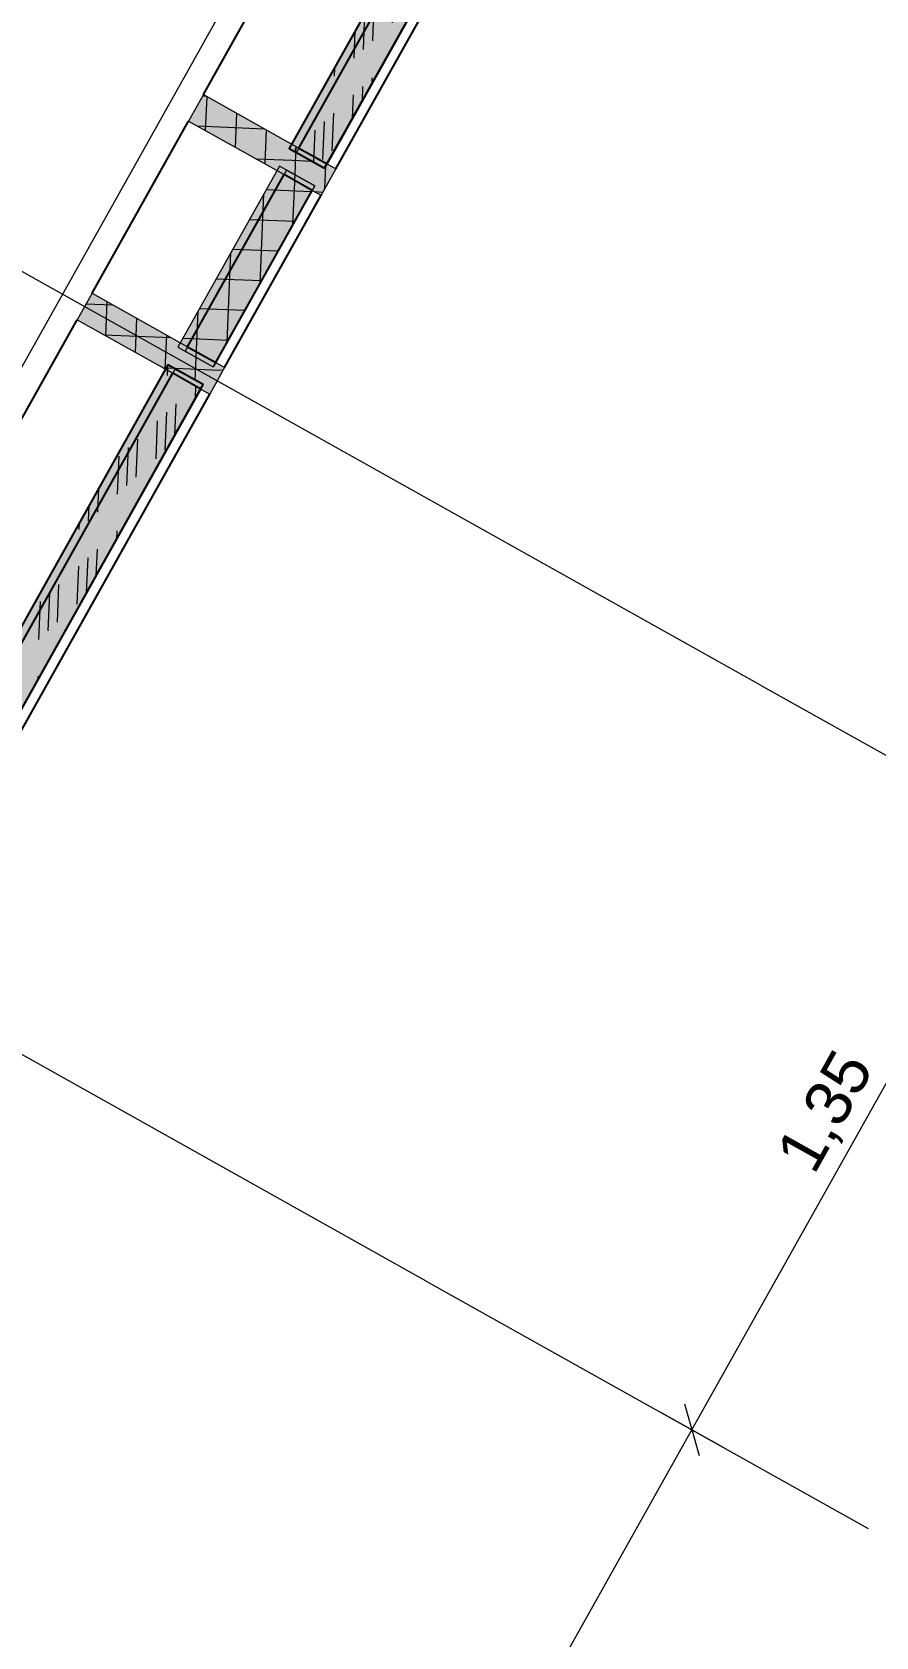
# Model space of a CAD drawing. Header units: metres. Extents: x -36 to 59, y 39 to 183.
# Drawn here: x -5.656 to -3.989, y 115.541 to 118.712 of the extents above; entities that cross this region are included whole.
import ezdxf

# ---------------------------------------------------------------- set-up
doc = ezdxf.new("R2010")
doc.units = ezdxf.units.M
doc.header["$MEASUREMENT"] = 0
for name, pattern in [('Achse', [0.0023, 0.0015, -0.0008]), ('Punktlinie', [0.0035, 0, -0.0035]), ('Wipeout_Contour', [1, 0, -1])]:
    doc.linetypes.add(name, pattern=pattern)
for name, color, linetype in [('00  Raster Ausbau', 7, 'Continuous'), ('10  Decken', 7, 'Continuous'), ('10  Fassade', 7, 'Continuous'), ('10  Fassade_Deckschraffur', 7, 'Continuous'), ('10  Fassade_Schnittschraffur', 7, 'Continuous'), ('10  Treppen + Rampen', 7, 'Continuous'), ('40  Bemaßung 1_ 50 AUSBAU', 7, 'Continuous'), ('50  NUF - Raumstempel', 7, 'Continuous'), ('Neubau_20  Boden Aufbauten', 7, 'Continuous')]:
    doc.layers.add(name, color=color, linetype=linetype)
doc.styles.add('ERSTELLTER_STIL_1', font='')
doc.styles.get('ERSTELLTER_STIL_1').set_extended_font_data('Arial')
pattern_1 = [(87.605446, (0, 0), (-0.059947608, 0.00250684), []), (177.605446, (0, 0), (0.00250684, 0.059947608), [])]

# ---------------------------------------------------------------- blocks, each defined once
blk = doc.blocks.new('*X19', base_point=(-0.1628, 98.0075))
at = {"layer": '10  Fassade_Schnittschraffur', "color": 98, "linetype": 'Continuous', "lineweight": 13, "ltscale": 1000, "true_color": 0x000100}
for p, q in [((-4.6738, 119.1639), (-4.6725, 119.1958)), ((-4.6929, 119.1297), (-4.6909, 119.1789)), ((-4.712, 119.0956), (-4.7093, 119.162)), ((-4.7698, 119.0342), (-4.7667, 119.1092)), ((-4.7514, 119.0512), (-4.7483, 119.1261)), ((-4.7882, 119.0173), (-4.7851, 119.0922)), ((-4.8272, 118.9814), (-4.8241, 119.0564)), ((-4.8456, 118.9645), (-4.8431, 119.0254)), ((-4.864, 118.9476), (-4.8622, 118.9913)), ((-4.903, 118.9117), (-4.9027, 118.9189)), ((-4.8482, 118.8526), (-4.8465, 118.8917)), ((-4.8291, 118.8868), (-4.8281, 118.9086)), ((-4.8673, 118.8185), (-4.8649, 118.8748)), ((-4.9255, 118.747), (-4.9224, 118.822)), ((-4.9071, 118.764), (-4.904, 118.8389)), ((-4.9439, 118.7301), (-4.9408, 118.805)), ((-4.9829, 118.6942), (-4.9798, 118.7692)), ((-5.0013, 118.6773), (-4.9983, 118.7483)), ((-5.0197, 118.6604), (-5.0175, 118.7142)), ((-5.0587, 118.6245), (-5.058, 118.6419)), ((-5.0771, 118.6076), (-5.0771, 118.6077)), ((-5.0034, 118.5756), (-5.0022, 118.6045)), ((-4.9843, 118.6097), (-4.9838, 118.6214)), ((-5.0226, 118.5414), (-5.0206, 118.5876)), ((-5.0812, 118.4598), (-5.078, 118.5348)), ((-5.0628, 118.4768), (-5.0596, 118.5517)), ((-5.0991, 118.4544), (-5.0964, 118.5179)), ((-5.1357, 118.4749), (-5.1354, 118.482))]:
    blk.add_line(p, q, dxfattribs=at)
blk = doc.blocks.new('*X20', base_point=(-0.1628, 98.0075))
at = {"layer": '10  Fassade_Schnittschraffur', "color": 98, "linetype": 'Continuous', "lineweight": 13, "ltscale": 1000, "true_color": 0x000100}
for p, q in [((-5.3885, 118.0332), (-5.3876, 118.0535)), ((-5.4069, 118.0163), (-5.4067, 118.0194)), ((-5.3331, 117.9872), (-5.332, 118.0132)), ((-5.3925, 117.8854), (-5.3894, 117.9604)), ((-5.3736, 117.9149), (-5.371, 117.9773)), ((-5.4109, 117.8685), (-5.4078, 117.9435)), ((-5.4499, 117.8326), (-5.4468, 117.9076)), ((-5.4867, 117.7988), (-5.4836, 117.8737)), ((-5.4683, 117.8157), (-5.4652, 117.8907)), ((-5.5257, 117.7629), (-5.5238, 117.8106)), ((-5.5441, 117.746), (-5.5429, 117.7765)), ((-5.5625, 117.7291), (-5.562, 117.7423)), ((-5.4883, 117.7102), (-5.4877, 117.726)), ((-5.5289, 117.6378), (-5.5267, 117.6901)), ((-5.5666, 117.5813), (-5.5635, 117.6563)), ((-5.548, 117.6037), (-5.5451, 117.6732)), ((-5.6056, 117.5455), (-5.6025, 117.6204)), ((-5.6424, 117.5116), (-5.6393, 117.5865)), ((-5.624, 117.5285), (-5.6209, 117.6035)), ((-5.6814, 117.4757), (-5.679, 117.5335)), ((-5.6998, 117.4588), (-5.6981, 117.4994)), ((-5.7182, 117.4419), (-5.7173, 117.4652)), ((-5.6436, 117.4331), (-5.6433, 117.4388)), ((-5.6841, 117.3607), (-5.6823, 117.4029)), ((-5.7223, 117.2941), (-5.7191, 117.3691)), ((-5.7032, 117.3266), (-5.7007, 117.386)), ((-5.7613, 117.2583), (-5.7582, 117.3332)), ((-5.7981, 117.2244), (-5.795, 117.2993)), ((-5.7797, 117.2413), (-5.7766, 117.3163)), ((-5.8371, 117.1885), (-5.8343, 117.2564)), ((-5.8555, 117.1716), (-5.8534, 117.2223)), ((-5.8739, 117.1547), (-5.8725, 117.1881)), ((-5.8394, 117.0836), (-5.838, 117.1157)), ((-5.8776, 117.0154), (-5.8748, 117.0819)), ((-5.8585, 117.0495), (-5.8564, 117.0988)), ((-5.917, 116.9711), (-5.9138, 117.046)), ((-5.9538, 116.9372), (-5.9506, 117.0121)), ((-5.9354, 116.9541), (-5.9322, 117.0291)), ((-5.9928, 116.9013), (-5.9896, 116.9763)), ((-6.0105, 116.9018), (-6.0086, 116.9452))]:
    blk.add_line(p, q, dxfattribs=at)

msp = doc.modelspace()

# ---------------------------------------------------------------- linework, layer by layer
at = {"layer": '00  Raster Ausbau', "color": 9, "linetype": 'Achse', "lineweight": 18, "ltscale": 1000}
for p, q in [((-4.2172, 117.4215), (-5.0896, 117.9103)), ((-4.2172, 117.4215), (-3.3448, 116.9327)), ((-4.8771, 116.2438), (-5.7495, 116.7326)), ((-4.8771, 116.2438), (-4.0047, 115.755))]:
    msp.add_line(p, q, dxfattribs=at)
at = {"layer": '10  Decken', "color": 7, "linetype": 'Punktlinie', "lineweight": 13, "ltscale": 1000, "flags": 128}
msp.add_lwpolyline([(1.6639, 161.776), (-18.7726, 125.3019), (-16.6353, 124.1043), (-21.0101, 116.2964), (-22.973, 117.3962), (-23.0952, 117.1781), (-10.2099, 109.9585), (-9.9704, 110.3859), (-3.4571, 122.0106), (-0.8442, 120.5466), (0.5391, 119.7715)], dxfattribs=at)
at = {"layer": '40  Bemaßung 1_ 50 AUSBAU', "color": 7, "linetype": 'Continuous', "lineweight": 13, "ltscale": 1000}
for p, q in [((-4.3528, 115.9501), (-3.6929, 117.1278)), ((-4.3672, 116.0011), (-4.3384, 115.899)), ((-4.2915, 115.9157), (-4.4142, 115.9844)), ((-5.0127, 114.7723), (-4.3528, 115.9501))]:
    msp.add_line(p, q, dxfattribs=at)
at = {"layer": 'Neubau_20  Boden Aufbauten', "color": 7, "linetype": 'Continuous', "lineweight": 13, "ltscale": 1000, "flags": 128}
msp.add_lwpolyline([(-10.0804, 110.1896), (-6.9581, 115.762), (-2.3108, 124.0563), (-5.4078, 125.7916), (-4.787, 126.8995), (-6.6714, 127.9553), (-7.0858, 128.1875), (-8.7945, 125.1379), (-12.2845, 118.9092)], dxfattribs=at)

# ---------------------------------------------------------------- texts
at = {"layer": '40  Bemaßung 1_ 50 AUSBAU', "color": 7, "linetype": 'Continuous', "lineweight": 13, "insert": (-4.0971, 116.4433), "char_height": 0.09, "width": 0.239452, "attachment_point": 7, "rotation": 60.738, "style": 'ERSTELLTER_STIL_1'}
msp.add_mtext('\\A1;{\\pql;\\fArial|b0|i0|c0|p38;1,35}', dxfattribs=at)

# ---------------------------------------------------------------- next in the draw order: wipeouts: each hides what was drawn before it
at = {"color": 254, "linetype": 'Wipeout_Contour', "lineweight": 0, "ltscale": 475.740266}
msp.add_wipeout([(-4.6625, 119.1841), (-4.7181, 119.2153), (-5.1287, 118.4825), (-5.0731, 118.4513)], dxfattribs=at).dxf.layer = '10  Fassade_Deckschraffur'
at = {"color": 254, "linetype": 'Wipeout_Contour', "lineweight": 0, "ltscale": 473.442063}
msp.add_wipeout([(-5.1024, 118.3989), (-5.158, 118.4301), (-5.3487, 118.0899), (-5.293, 118.0587)], dxfattribs=at).dxf.layer = '10  Fassade_Deckschraffur'
at = {"color": 254, "linetype": 'Wipeout_Contour', "lineweight": 0, "ltscale": 470.388613}
msp.add_wipeout([(-5.3224, 118.0064), (-5.378, 118.0376), (-6.0086, 116.9122), (-5.9529, 116.881)], dxfattribs=at).dxf.layer = '10  Fassade_Deckschraffur'

# ---------------------------------------------------------------- next in the draw order: wipeouts: each hides what was drawn before it
at = {"color": 254, "linetype": 'Wipeout_Contour', "lineweight": 0, "ltscale": 476.033526}
msp.add_wipeout([(-4.7181, 119.2153), (-4.9067, 119.321), (-5.3173, 118.5882), (-5.1287, 118.4825)], dxfattribs=at).dxf.layer = '10  Fassade_Deckschraffur'

# ---------------------------------------------------------------- next in the draw order: wipeouts: each hides what was drawn before it
at = {"color": 254, "linetype": 'Wipeout_Contour', "lineweight": 0, "ltscale": 475.652881}
msp.add_wipeout([(-4.645, 119.1743), (-4.6625, 119.1841), (-5.0731, 118.4513), (-5.0556, 118.4415)], dxfattribs=at).dxf.layer = '10  Fassade_Deckschraffur'
at = {"color": 254, "linetype": 'Wipeout_Contour', "lineweight": 0, "ltscale": 473.737079}
msp.add_wipeout([(-5.158, 118.4301), (-5.3467, 118.5358), (-5.5373, 118.1956), (-5.3487, 118.0899)], dxfattribs=at).dxf.layer = '10  Fassade_Deckschraffur'

# ---------------------------------------------------------------- next in the draw order: linework, layer by layer
at = {"layer": '10  Fassade', "color": 7, "linetype": 'Continuous', "lineweight": 18, "ltscale": 1000}
msp.add_line((-5.3173, 118.5882), (-5.3467, 118.5358), dxfattribs=at)
at = {"layer": '10  Fassade', "color": 7, "linetype": 'Continuous', "lineweight": 25, "ltscale": 1000, "flags": 128}
for points in [[(-5.3173, 118.5882), (-4.9067, 119.321)], [(-5.0556, 118.4415), (-4.645, 119.1743)], [(-5.5373, 118.1956), (-5.3467, 118.5358)]]:
    msp.add_lwpolyline(points, dxfattribs=at)

# ---------------------------------------------------------------- next in the draw order: wipeouts: each hides what was drawn before it
at = {"color": 254, "linetype": 'Wipeout_Contour', "lineweight": 0, "ltscale": 473.354491}
msp.add_wipeout([(-5.0849, 118.3892), (-5.1024, 118.3989), (-5.293, 118.0587), (-5.2756, 118.0489)], dxfattribs=at).dxf.layer = '10  Fassade_Deckschraffur'
at = {"color": 254, "linetype": 'Wipeout_Contour', "lineweight": 0, "ltscale": 470.685301}
msp.add_wipeout([(-5.378, 118.0376), (-5.5666, 118.1432), (-6.1972, 117.0178), (-6.0086, 116.9122)], dxfattribs=at).dxf.layer = '10  Fassade_Deckschraffur'

# ---------------------------------------------------------------- next in the draw order: linework, layer by layer
at = {"layer": '10  Fassade', "color": 7, "linetype": 'Continuous', "lineweight": 18, "ltscale": 1000}
msp.add_line((-5.5373, 118.1956), (-5.5666, 118.1432), dxfattribs=at)

# ---------------------------------------------------------------- next in the draw order: wipeouts: each hides what was drawn before it
at = {"color": 254, "linetype": 'Wipeout_Contour', "lineweight": 0, "ltscale": 474.126469}
msp.add_wipeout([(-5.158, 118.4301), (-5.105, 118.4004), (-5.1001, 118.4091), (-5.1532, 118.4389)], dxfattribs=at).dxf.layer = '10  Fassade_Deckschraffur'
at = {"color": 254, "linetype": 'Wipeout_Contour', "lineweight": 0, "ltscale": 470.30008}
msp.add_wipeout([(-5.3049, 117.9966), (-5.3224, 118.0064), (-5.9529, 116.881), (-5.9355, 116.8712)], dxfattribs=at).dxf.layer = '10  Fassade_Deckschraffur'

# ---------------------------------------------------------------- next in the draw order: linework, layer by layer
at = {"layer": '10  Fassade', "color": 7, "linetype": 'Continuous', "lineweight": 18, "ltscale": 1000}
for p in [(-5.3467, 118.5358), (-5.1532, 118.4389)]:
    msp.add_line(p, (-5.158, 118.4301), dxfattribs=at)
at = {"layer": '10  Fassade', "color": 7, "linetype": 'Continuous', "lineweight": 25, "ltscale": 1000, "flags": 128}
msp.add_lwpolyline([(-6.1972, 117.0178), (-5.5666, 118.1432)], dxfattribs=at)

# ---------------------------------------------------------------- next in the draw order: wipeouts: each hides what was drawn before it
at = {"color": 254, "linetype": 'Wipeout_Contour', "lineweight": 0, "ltscale": 474.296563}
msp.add_wipeout([(-5.1336, 118.4738), (-5.0806, 118.444), (-5.0757, 118.4528), (-5.1287, 118.4825)], dxfattribs=at).dxf.layer = '10  Fassade_Deckschraffur'
at = {"color": 254, "linetype": 'Wipeout_Contour', "lineweight": 0, "ltscale": 474.057637}
msp.add_wipeout([(-5.105, 118.4004), (-5.1024, 118.3989), (-5.0975, 118.4077), (-5.1001, 118.4091)], dxfattribs=at).dxf.layer = '10  Fassade_Deckschraffur'
at = {"color": 254, "linetype": 'Wipeout_Contour', "lineweight": 0, "ltscale": 472.596678}
msp.add_wipeout([(-5.378, 118.0376), (-5.325, 118.0078), (-5.3201, 118.0166), (-5.3731, 118.0463)], dxfattribs=at).dxf.layer = '10  Fassade_Deckschraffur'

# ---------------------------------------------------------------- next in the draw order: hatches: boundary and pattern name
at = {"layer": '10  Fassade_Schnittschraffur', "linetype": 'Continuous', "lineweight": 0, "true_color": 0xffffff}
msp.add_hatch(color=7, dxfattribs=at).paths.add_polyline_path([(-5.3173, 118.5882), (-5.3467, 118.5358), (-5.158, 118.4301), (-5.1287, 118.4825)])
at = {"layer": '10  Fassade_Schnittschraffur', "linetype": 'Continuous', "lineweight": 13, "true_color": 0x000100}
h = msp.add_hatch(dxfattribs=at)
h.set_pattern_fill('Dämmung__hart_1_0002', color=98, style=0, pattern_type=2)
h.set_pattern_definition(pattern_1)
h.paths.add_polyline_path([(-5.3173, 118.5882), (-5.3467, 118.5358), (-5.158, 118.4301), (-5.1287, 118.4825)])

# ---------------------------------------------------------------- next in the draw order: linework, layer by layer
at = {"layer": '10  Fassade', "color": 7, "linetype": 'Continuous', "lineweight": 18, "ltscale": 1000}
for p, q in [((-5.3173, 118.5882), (-5.1287, 118.4825)), ((-5.1287, 118.4825), (-5.1336, 118.4738)), ((-5.1532, 118.4389), (-5.0975, 118.4077)), ((-5.0975, 118.4077), (-5.1024, 118.3989)), ((-5.1024, 118.3989), (-5.0849, 118.3892)), ((-5.5666, 118.1432), (-5.378, 118.0376)), ((-5.3731, 118.0463), (-5.378, 118.0376))]:
    msp.add_line(p, q, dxfattribs=at)
at = {"layer": '10  Fassade', "color": 7, "linetype": 'Continuous', "lineweight": 25, "ltscale": 1000, "flags": 128}
for points in [[(-5.1287, 118.4825), (-4.7181, 119.2153)], [(-5.1024, 118.3989), (-5.158, 118.4301)], [(-5.2756, 118.0489), (-5.0849, 118.3892)], [(-6.0086, 116.9122), (-5.378, 118.0376)]]:
    msp.add_lwpolyline(points, dxfattribs=at)

# ---------------------------------------------------------------- next in the draw order: wipeouts: each hides what was drawn before it
at = {"color": 254, "linetype": 'Wipeout_Contour', "lineweight": 0, "ltscale": 474.227759}
msp.add_wipeout([(-5.0757, 118.4528), (-5.0806, 118.444), (-5.078, 118.4426), (-5.0731, 118.4513)], dxfattribs=at).dxf.layer = '10  Fassade_Deckschraffur'
at = {"color": 254, "linetype": 'Wipeout_Contour', "lineweight": 0, "ltscale": 472.766562}
msp.add_wipeout([(-5.3536, 118.0812), (-5.3005, 118.0515), (-5.2956, 118.0602), (-5.3487, 118.0899)], dxfattribs=at).dxf.layer = '10  Fassade_Deckschraffur'
at = {"color": 254, "linetype": 'Wipeout_Contour', "lineweight": 0, "ltscale": 472.527603}
msp.add_wipeout([(-5.325, 118.0078), (-5.3224, 118.0064), (-5.3175, 118.0151), (-5.3201, 118.0166)], dxfattribs=at).dxf.layer = '10  Fassade_Deckschraffur'

# ---------------------------------------------------------------- next in the draw order: hatches: boundary and pattern name
at = {"layer": '10  Fassade_Schnittschraffur', "linetype": 'Continuous', "lineweight": 0, "true_color": 0xffffff}
for points in [[(-4.6576, 119.1928), (-4.7274, 119.2319), (-5.1477, 118.4817), (-5.078, 118.4426)], [(-5.1336, 118.4738), (-5.1532, 118.4389), (-5.0975, 118.4077), (-5.078, 118.4426)], [(-5.0849, 118.3892), (-5.0556, 118.4415), (-5.0731, 118.4513), (-5.1024, 118.3989)], [(-5.5373, 118.1956), (-5.5666, 118.1432), (-5.378, 118.0376), (-5.3487, 118.0899)], [(-5.3175, 118.0151), (-5.3873, 118.0542), (-6.0276, 116.9114), (-5.9578, 116.8723)]]:
    msp.add_hatch(color=7, dxfattribs=at).paths.add_polyline_path(points)
at = {"layer": '10  Fassade_Schnittschraffur', "linetype": 'Continuous', "lineweight": 13, "true_color": 0x000100}
h = msp.add_hatch(dxfattribs=at)
h.set_pattern_fill('Dämmung__hart_1_0002', color=98, style=0, pattern_type=2)
h.set_pattern_definition(pattern_1)
h.paths.add_polyline_path([(-5.1336, 118.4738), (-5.1532, 118.4389), (-5.0975, 118.4077), (-5.078, 118.4426)])
h = msp.add_hatch(dxfattribs=at)
h.set_pattern_fill('Dämmung__hart_1_0002', color=98, style=0, pattern_type=2)
h.set_pattern_definition(pattern_1)
h.paths.add_polyline_path([(-5.0849, 118.3892), (-5.0556, 118.4415), (-5.0731, 118.4513), (-5.1024, 118.3989)])
h = msp.add_hatch(dxfattribs=at)
h.set_pattern_fill('Dämmung__hart_1_0002', color=98, style=0, pattern_type=2)
h.set_pattern_definition(pattern_1)
h.paths.add_polyline_path([(-5.5373, 118.1956), (-5.5666, 118.1432), (-5.378, 118.0376), (-5.3487, 118.0899)])

# ---------------------------------------------------------------- next in the draw order: linework, layer by layer
at = {"layer": '10  Fassade', "color": 7, "linetype": 'Continuous', "lineweight": 18, "ltscale": 1000}
for p, q in [((-5.1336, 118.4738), (-5.078, 118.4426)), ((-5.0556, 118.4415), (-5.0849, 118.3892)), ((-5.0731, 118.4513), (-5.078, 118.4426)), ((-5.0731, 118.4513), (-5.0556, 118.4415)), ((-5.5373, 118.1956), (-5.3487, 118.0899)), ((-5.3487, 118.0899), (-5.3536, 118.0812)), ((-5.3731, 118.0463), (-5.3175, 118.0151)), ((-5.3175, 118.0151), (-5.3224, 118.0064)), ((-5.3224, 118.0064), (-5.3049, 117.9966))]:
    msp.add_line(p, q, dxfattribs=at)
at = {"layer": '10  Fassade', "color": 7, "linetype": 'Continuous', "lineweight": 25, "ltscale": 1000, "flags": 128}
for points in [[(-4.6576, 119.1928), (-4.7274, 119.2319), (-5.1477, 118.4817), (-5.078, 118.4426)], [(-5.3175, 118.0151), (-5.3873, 118.0542), (-6.0276, 116.9114), (-5.9578, 116.8723)]]:
    msp.add_lwpolyline(points, close=True, dxfattribs=at)
for points in [[(-5.0731, 118.4513), (-4.6625, 119.1841)], [(-5.1287, 118.4825), (-5.0731, 118.4513)], [(-5.3487, 118.0899), (-5.158, 118.4301)], [(-5.3224, 118.0064), (-5.378, 118.0376)], [(-5.9529, 116.881), (-5.3224, 118.0064)], [(-5.9355, 116.8712), (-5.3049, 117.9966)]]:
    msp.add_lwpolyline(points, dxfattribs=at)

# ---------------------------------------------------------------- next in the draw order: block references
at = {"layer": '10  Treppen + Rampen', "color": 7, "linetype": 'Continuous', "lineweight": 13, "ltscale": 1000}
for name in ['*X19', '*X20']:
    msp.add_blockref(name, (-0.1628, 98.0075), dxfattribs=at)

# ---------------------------------------------------------------- next in the draw order: wipeouts: each hides what was drawn before it
at = {"color": 254, "linetype": 'Wipeout_Contour', "lineweight": 0, "ltscale": 472.697513}
msp.add_wipeout([(-5.2956, 118.0602), (-5.3005, 118.0515), (-5.2979, 118.05), (-5.293, 118.0587)], dxfattribs=at).dxf.layer = '10  Fassade_Deckschraffur'

# ---------------------------------------------------------------- next in the draw order: hatches: boundary and pattern name
at = {"layer": '10  Fassade_Schnittschraffur', "linetype": 'Continuous', "lineweight": 0, "true_color": 0xffffff}
for points in [[(-5.0975, 118.4077), (-5.1673, 118.4468), (-5.3677, 118.0891), (-5.2979, 118.05)], [(-5.3536, 118.0812), (-5.3731, 118.0463), (-5.3175, 118.0151), (-5.2979, 118.05)], [(-5.3049, 117.9966), (-5.2756, 118.0489), (-5.293, 118.0587), (-5.3224, 118.0064)]]:
    msp.add_hatch(color=7, dxfattribs=at).paths.add_polyline_path(points)
at = {"layer": '10  Fassade_Schnittschraffur', "linetype": 'Continuous', "lineweight": 13, "true_color": 0x000100}
h = msp.add_hatch(dxfattribs=at)
h.set_pattern_fill('Dämmung__hart_1_0002', color=98, style=0, pattern_type=2)
h.set_pattern_definition(pattern_1)
h.paths.add_polyline_path([(-5.0975, 118.4077), (-5.1673, 118.4468), (-5.3677, 118.0891), (-5.2979, 118.05)])
h = msp.add_hatch(dxfattribs=at)
h.set_pattern_fill('Dämmung__hart_1_0002', color=98, style=0, pattern_type=2)
h.set_pattern_definition(pattern_1)
h.paths.add_polyline_path([(-5.3536, 118.0812), (-5.3731, 118.0463), (-5.3175, 118.0151), (-5.2979, 118.05)])
h = msp.add_hatch(dxfattribs=at)
h.set_pattern_fill('Dämmung__hart_1_0002', color=98, style=0, pattern_type=2)
h.set_pattern_definition(pattern_1)
h.paths.add_polyline_path([(-5.3049, 117.9966), (-5.2756, 118.0489), (-5.293, 118.0587), (-5.3224, 118.0064)])

# ---------------------------------------------------------------- next in the draw order: linework, layer by layer
at = {"layer": '00  Raster Ausbau', "color": 9, "linetype": 'Achse', "lineweight": 18, "ltscale": 1000}
msp.add_line((-5.0896, 117.9103), (-5.962, 118.3991), dxfattribs=at)
at = {"layer": '10  Fassade', "color": 7, "linetype": 'Continuous', "lineweight": 18, "ltscale": 1000}
for p, q in [((-5.3536, 118.0812), (-5.2979, 118.05)), ((-5.293, 118.0587), (-5.2979, 118.05)), ((-5.293, 118.0587), (-5.2756, 118.0489)), ((-5.2756, 118.0489), (-5.3049, 117.9966))]:
    msp.add_line(p, q, dxfattribs=at)
at = {"layer": '10  Fassade', "color": 7, "linetype": 'Continuous', "lineweight": 13, "ltscale": 1000, "flags": 128}
msp.add_lwpolyline([(-5.0975, 118.4077), (-5.1673, 118.4468), (-5.3677, 118.0891), (-5.2979, 118.05)], close=True, dxfattribs=at)
at = {"layer": '10  Fassade', "color": 7, "linetype": 'Continuous', "lineweight": 25, "ltscale": 1000, "flags": 128}
for points in [[(-5.293, 118.0587), (-5.1024, 118.3989)], [(-5.3487, 118.0899), (-5.293, 118.0587)]]:
    msp.add_lwpolyline(points, dxfattribs=at)
at = {"layer": '50  NUF - Raumstempel', "color": 7, "linetype": 'Punktlinie', "lineweight": 13, "ltscale": 1000, "flags": 128}
msp.add_lwpolyline([(-10.0359, 110.1647), (-20.9522, 116.2812), (-16.4992, 124.2287), (-18.674, 125.4472), (-12.0678, 137.2376), (-11.8323, 137.1056), (-11.9129, 136.9617), (-11.5378, 136.7515), (-11.4571, 136.8954), (-6.3493, 134.0335), (-6.4299, 133.8895), (-6.0548, 133.6794), (-5.9741, 133.8233), (-5.8127, 133.7329), (-8.4694, 128.9914), (-4.7748, 126.9213), (-5.4078, 125.7916), (-2.4722, 124.1468), (-3.7407, 121.8829), (-3.5348, 121.7676)], close=True, dxfattribs=at)

doc.saveas('drawing.dxf')
